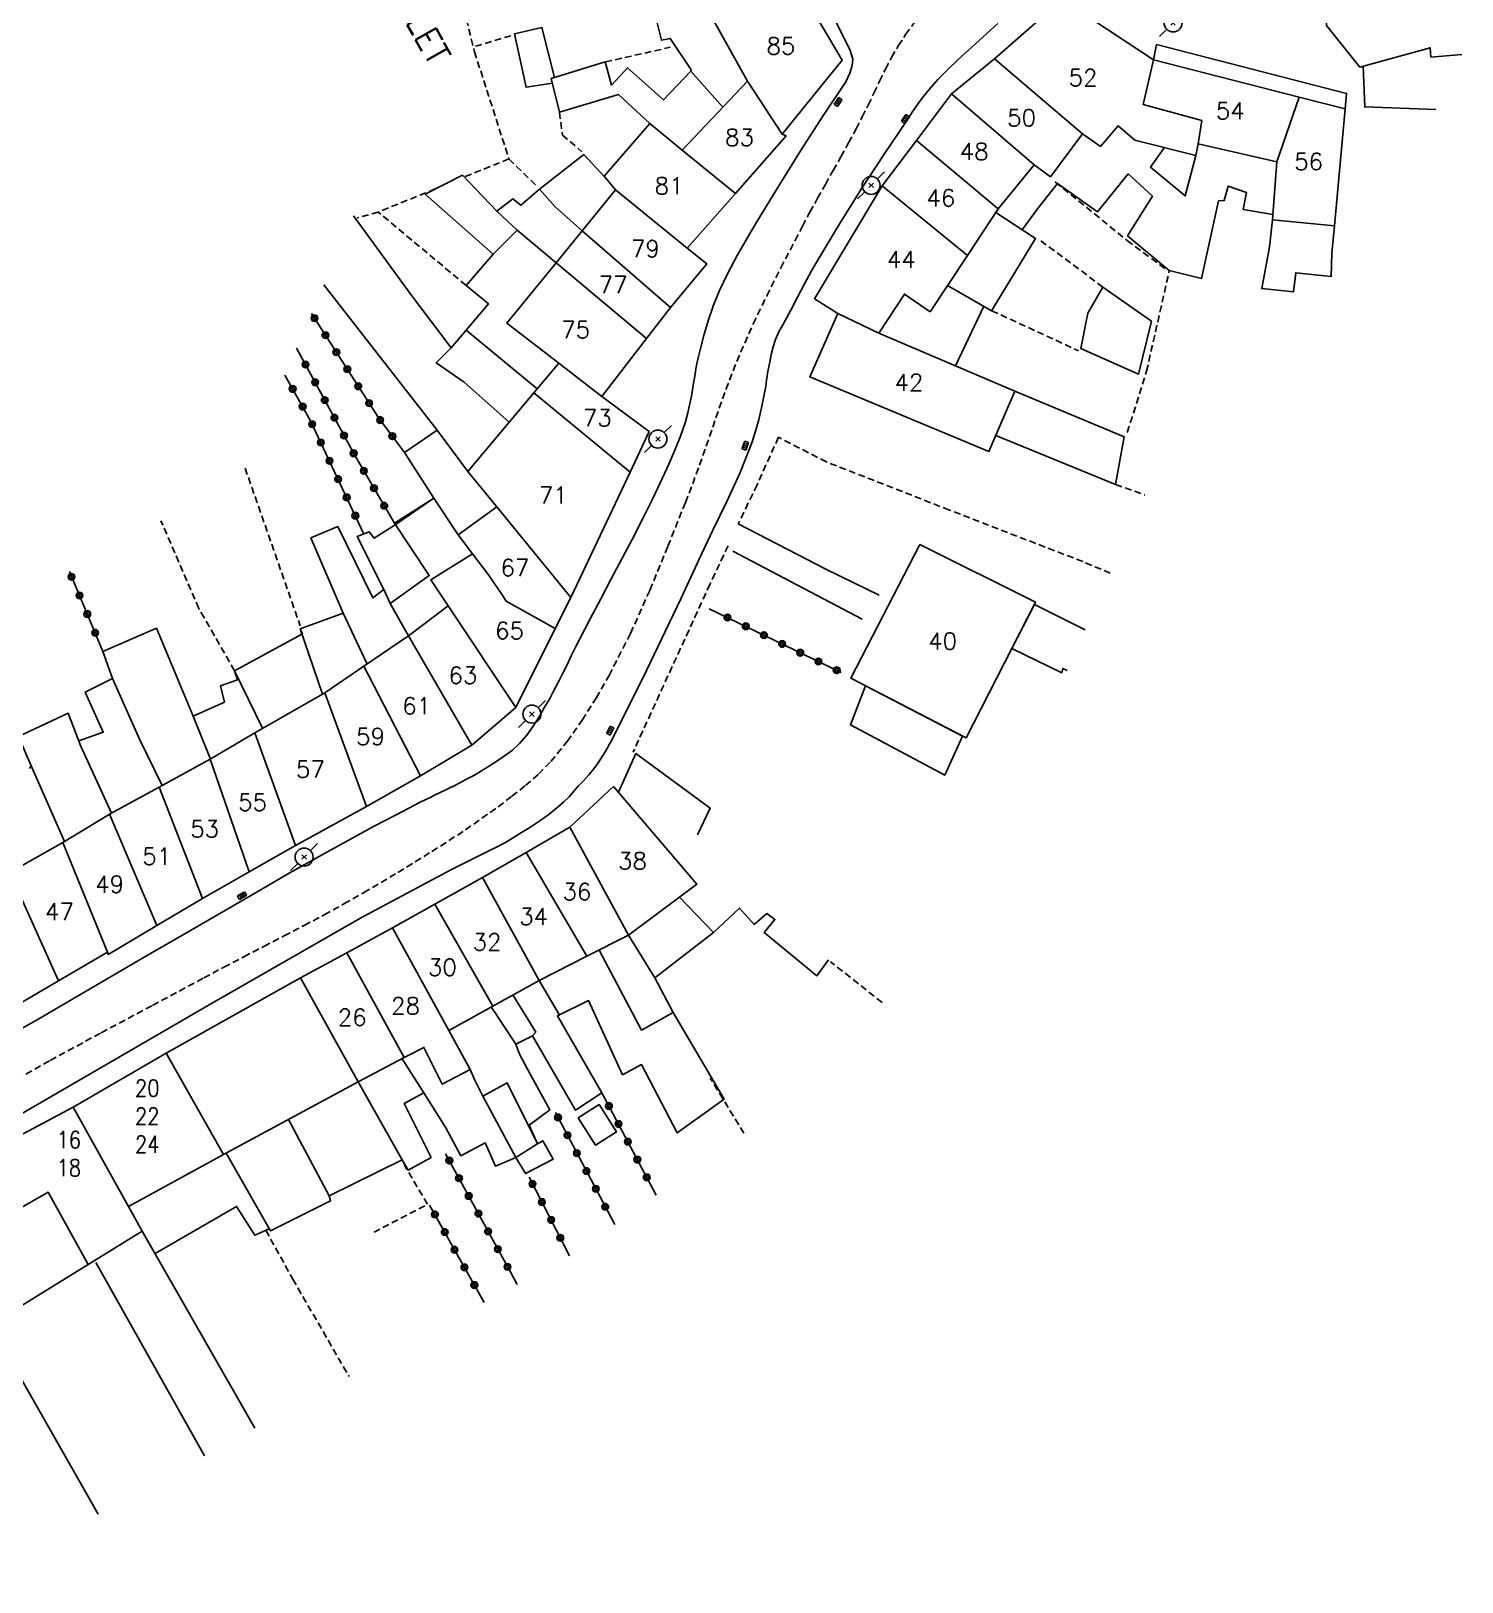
# Model space of a CAD drawing. Header units: millimetres. Extents: x 146998 to 148001, y 143000 to 144001.
# Drawn here: x 147280.2 to 147386.5, y 143049.2 to 143164.3 of the extents above; entities that cross this region are included whole.
import ezdxf
from ezdxf.enums import TextEntityAlignment as Align

# ---------------------------------------------------------------- set-up
doc = ezdxf.new("R2010")
doc.units = ezdxf.units.MM
doc.linetypes.add('DASHED', pattern=[0.75, 0.5, -0.25])
doc.layers.get('0').update_dxf_attribs({"linetype": 'CONTINUOUS'})
for name, color, linetype in [('W0001', 6, 'DASHED'), ('W0014', 7, 'CONTINUOUS'), ('W0017', 7, 'CONTINUOUS'), ('W0101', 7, 'CONTINUOUS'), ('W0104', 1, 'CONTINUOUS'), ('W0112', 1, 'DASHED'), ('W0323', 7, 'CONTINUOUS'), ('W0401', 7, 'CONTINUOUS'), ('W0473', 7, 'CONTINUOUS'), ('W0989', 7, 'CONTINUOUS'), ('W0991', 7, 'CONTINUOUS'), ('W1102', 7, 'CONTINUOUS')]:
    doc.layers.add(name, color=color, linetype=linetype)
doc.styles.get("Standard").update_dxf_attribs({"font": 'romans.shx', "width": 0.85})

# ---------------------------------------------------------------- blocks, each defined once
blk = doc.blocks.new('T473')
for p, q in [((-0.166667, 0.166667), (0.166667, -0.166667)), ((-0.166667, -0.166667), (0.166667, 0.166667)), ((0.500001, 0.500001), (1.000002, 1.000002)), ((-1.000002, -1.000002), (-0.500001, -0.500001))]:
    blk.add_line(p, q)
blk.add_ellipse((0, 0), major_axis=(0.471405, 0.471405), ratio=1, start_param=5.4977871438, end_param=11.780972451)
blk = doc.blocks.new('T401')
for p, q in [((-0.3, 0.3), (0, 0.3)), ((-0.3, -0.25), (-0.3, 0.3)), ((-0.3, 0.15), (0, 0.15)), ((-0.3, 0), (0, 0)), ((0, 0.3), (0, -0.25)), ((-0.3, -0.15), (0, -0.15)), ((-0.3, -0.25), (-0.3, -0.3)), ((-0.3, -0.3), (0, -0.3)), ((0, -0.3), (0, -0.25))]:
    blk.add_line(p, q)
blk = doc.blocks.new('t323o')
at = {"color": 0, "linetype": 'Continuous'}
for radius in [0.25, 0.15]:
    blk.add_circle((0, 0), radius, dxfattribs=at)

msp = doc.modelspace()

# ---------------------------------------------------------------- linework, layer by layer
at = {"layer": 'W0001'}
msp.add_lwpolyline([(147277.87, 143085.77), (147281.63, 143087.89), (147285.43, 143089.95), (147289.24, 143091.98), (147293.04, 143094.02), (147294.53, 143094.81), (147296.02, 143095.59), (147297.51, 143096.36), (147299, 143097.13), (147300.49, 143097.91), (147301.98, 143098.7), (147303.45, 143099.51), (147304.91, 143100.34), (147307.46, 143101.85), (147309.98, 143103.4), (147312.47, 143105.01), (147314.89, 143106.72), (147315.91, 143107.5), (147316.92, 143108.3), (147317.89, 143109.15), (147318.8, 143110.08), (147320.03, 143111.57), (147321.14, 143113.15), (147322.17, 143114.79), (147323.13, 143116.46), (147324.73, 143119.59), (147326.16, 143122.81), (147327.5, 143126.06), (147328.8, 143129.31), (147329.34, 143130.7), (147329.85, 143132.09), (147330.34, 143133.49), (147330.83, 143134.89), (147331.31, 143136.3), (147331.81, 143137.69), (147332.34, 143139.08), (147332.9, 143140.46), (147333.84, 143142.57), (147334.84, 143144.65), (147335.88, 143146.72), (147336.94, 143148.77), (147337.49, 143149.82), (147338.05, 143150.86), (147338.62, 143151.89), (147339.19, 143152.92), (147339.77, 143153.95), (147340.35, 143154.98), (147340.92, 143156.01), (147341.48, 143157.05), (147341.93, 143157.93), (147342.37, 143158.81), (147342.79, 143159.7), (147343.21, 143160.59), (147343.65, 143161.48), (147344.11, 143162.35), (147344.61, 143163.21), (147345.15, 143164.04), (147346.18, 143165.45)], dxfattribs=at)
at = {"layer": 'W0014'}
for points in [[(147340.72, 143160.53), (147341.01, 143161.19), (147341.18, 143161.75), (147341.22, 143162.21), (147341.04, 143162.86), (147337.24, 143170.54), (147336.74, 143171)], [(147320.87, 143108.28), (147321.26, 143108.68), (147321.64, 143109.09), (147321.99, 143109.53), (147322.32, 143109.98), (147322.84, 143110.8), (147323.31, 143111.65), (147323.75, 143112.51), (147324.18, 143113.37), (147325.65, 143116.28), (147327.06, 143119.21), (147328.45, 143122.16), (147329.83, 143125.11), (147330.84, 143127.25), (147331.88, 143129.38), (147332.86, 143131.54), (147333.73, 143133.75), (147334, 143134.6), (147334.24, 143135.46), (147334.44, 143136.33), (147334.63, 143137.2), (147334.68, 143137.44), (147334.72, 143137.69), (147334.76, 143137.93), (147334.79, 143138.18), (147334.83, 143138.42), (147334.86, 143138.67), (147334.9, 143138.91), (147334.95, 143139.16), (147335.06, 143139.73), (147335.18, 143140.29), (147335.32, 143140.86), (147335.5, 143141.41), (147335.74, 143141.97), (147336.03, 143142.51), (147336.33, 143143.05), (147336.62, 143143.58), (147337.13, 143144.56), (147337.65, 143145.54), (147338.17, 143146.51), (147338.72, 143147.48), (147340.29, 143150.07), (147341.91, 143152.64), (147343.57, 143155.18), (147345.26, 143157.7), (147345.64, 143158.28), (147346.04, 143158.86), (147346.45, 143159.42), (147346.89, 143159.97), (147347.58, 143160.74), (147348.3, 143161.48), (147349.05, 143162.2), (147349.82, 143162.89), (147350.91, 143163.89), (147352.01, 143164.88)], [(147363.55, 143162.17), (147363.79, 143163.3), (147377.89, 143159.68), (147377.78, 143158.53)], [(147340.72, 143160.53), (147339.01, 143157.99), (147337.35, 143155.41), (147335.73, 143152.81), (147334.14, 143150.19), (147333.39, 143148.92), (147332.64, 143147.64), (147331.94, 143146.33), (147331.3, 143144.99), (147330.89, 143143.95), (147330.52, 143142.88), (147330.2, 143141.81), (147329.91, 143140.73), (147329.75, 143140.05), (147329.61, 143139.38), (147329.49, 143138.69), (147329.38, 143138.01), (147329.27, 143137.33), (147329.14, 143136.65), (147328.99, 143135.97), (147328.81, 143135.3), (147328.44, 143134.23), (147328.02, 143133.19), (147327.56, 143132.16), (147327.09, 143131.13), (147326.37, 143129.61), (147325.63, 143128.11), (147324.86, 143126.62), (147324.09, 143125.13), (147323.3, 143123.65), (147322.51, 143122.17), (147321.73, 143120.68), (147320.96, 143119.2), (147320.64, 143118.56), (147320.32, 143117.92), (147320.01, 143117.27), (147319.69, 143116.63), (147319.37, 143115.99), (147319.04, 143115.35), (147318.7, 143114.72), (147318.34, 143114.11), (147317.93, 143113.41), (147317.5, 143112.71), (147317.03, 143112.04), (147316.49, 143111.42), (147315.96, 143110.93), (147315.38, 143110.5), (147314.79, 143110.1), (147314.19, 143109.71), (147313.67, 143109.39), (147313.13, 143109.08), (147312.59, 143108.79), (147312.05, 143108.5), (147311.69, 143108.31), (147311.32, 143108.13), (147310.95, 143107.95), (147310.58, 143107.77), (147310.21, 143107.6), (147309.84, 143107.42), (147309.47, 143107.24), (147309.1, 143107.06), (147307.37, 143106.16), (147305.64, 143105.25), (147303.93, 143104.32), (147302.22, 143103.38), (147299.38, 143101.79), (147296.57, 143100.16), (147293.76, 143098.53), (147290.95, 143096.9), (147288.91, 143095.72), (147286.88, 143094.54), (147284.84, 143093.36), (147282.81, 143092.17), (147280.78, 143090.99), (147278.74, 143089.81)], [(147314.31, 143103.49), (147314.87, 143103.78), (147315.43, 143104.08), (147315.97, 143104.4), (147316.51, 143104.73), (147317.25, 143105.19), (147317.98, 143105.68), (147318.69, 143106.18), (147319.37, 143106.73), (147319.77, 143107.09), (147320.16, 143107.47), (147320.52, 143107.87), (147320.87, 143108.28)], [(147228.97, 143055.73), (147246.98, 143065.61), (147246.98, 143065.61), (147262.57, 143074.56), (147277.12, 143082.56), (147293.45, 143092.01), (147304.81, 143098.53), (147311.47, 143102.09), (147314.31, 143103.49)]]:
    msp.add_lwpolyline(points, dxfattribs=at)
at = {"layer": 'W0017'}
for points in [[(147332.73, 143127.73), (147339.23, 143124.36), (147343.19, 143122.42)], [(147341.93, 143120.64), (147332.31, 143125.7)]]:
    msp.add_lwpolyline(points, dxfattribs=at)
at = {"layer": 'W0101'}
for points in [[(147335.99, 143156.66), (147340.45, 143162.14), (147335.97, 143169.74)], [(147329.6, 143167.44), (147333.4, 143160.58)], [(147363.55, 143162.17), (147356.8, 143166.65), (147354.92, 143165.01), (147351.76, 143162.25)], [(147351.76, 143162.25), (147348.57, 143159.64)], [(147374.38, 143159.4), (147363.55, 143162.17)], [(147333.4, 143160.58), (147328.57, 143155.47)], [(147348.57, 143159.64), (147345.96, 143156.19)], [(147377.78, 143158.53), (147374.38, 143159.4)], [(147372.72, 143154.61), (147372.39, 143150.3), (147377, 143149.84), (147377.78, 143158.53)], [(147326.16, 143157.44), (147322.76, 143153.54), (147323.6, 143152.52)], [(147326.16, 143157.44), (147328.57, 143155.47)], [(147332.52, 143152.24), (147336.27, 143156.52), (147335.99, 143156.66)], [(147354.69, 143154.38), (147355.92, 143153.49), (147358.29, 143156.68)], [(147358.29, 143156.68), (147359.62, 143155.74), (147360.94, 143157.28), (147362.17, 143156.2), (147366.71, 143155.06), (147366.87, 143155.93)], [(147345.96, 143156.19), (147343.4, 143152.82)], [(147366.87, 143155.93), (147372.72, 143154.61)], [(147352.02, 143151.11), (147354.69, 143154.38)], [(147323.6, 143152.52), (147321.13, 143149.48)], [(147328.93, 143148.18), (147332.52, 143152.24)], [(147343.4, 143152.82), (147338.38, 143144.43), (147340.12, 143143.35)], [(147349.74, 143147.64), (147352.02, 143151.11)], [(147321.13, 143149.48), (147319.2, 143147.11)], [(147327.7, 143143.78), (147330.39, 143147.03), (147328.93, 143148.18)], [(147343.17, 143141.88), (147345.06, 143144.78), (147346.97, 143143.47), (147349.74, 143147.64)], [(147319.2, 143147.11), (147315.55, 143142.62), (147319.4, 143139.65)], [(147325.92, 143141.48), (147327.7, 143143.78)], [(147340.12, 143143.35), (147338.05, 143138.63), (147351.34, 143133.09), (147353.26, 143137.58), (147343.17, 143141.88)], [(147322.6, 143137.17), (147325.92, 143141.48)], [(147319.4, 143139.65), (147317.55, 143137.45)], [(147314.8, 143128.99), (147312.65, 143131.62), (147317.55, 143137.45)], [(147324.69, 143131.55), (147326.12, 143134.58), (147322.6, 143137.17)], [(147320.29, 143122.26), (147324.69, 143131.55)], [(147314.8, 143128.99), (147311.92, 143126.9)], [(147311.92, 143126.9), (147312.98, 143125.51)], [(147311.19, 143121.65), (147309.91, 143123.58), (147312.98, 143125.51)], [(147319.14, 143119.95), (147320.29, 143122.26)], [(147308.23, 143119.41), (147311.19, 143121.65)], [(147316.22, 143114.09), (147319.14, 143119.95)], [(147308.23, 143119.41), (147304.92, 143117.15)], [(147304.92, 143117.15), (147302.03, 143115.18)], [(147302.03, 143115.18), (147296.82, 143112.21)], [(147312.95, 143111.3), (147316.22, 143114.09)], [(147296.82, 143112.21), (147293.52, 143110.25)], [(147309.13, 143109.01), (147312.95, 143111.3)], [(147293.52, 143110.25), (147289.72, 143108.18)], [(147289.72, 143108.18), (147286.05, 143106.18)], [(147305.13, 143106.74), (147309.13, 143109.01)], [(147323.47, 143108.23), (147320.21, 143105.2)], [(147323.47, 143108.23), (147329.66, 143100.98), (147324.58, 143097.2)], [(147286.05, 143106.18), (147285.96, 143106.13), (147282.58, 143104.08)], [(147299.86, 143103.84), (147305.13, 143106.74)], [(147320.21, 143105.2), (147316.97, 143103.33)], [(147282.58, 143104.08), (147278.65, 143101.84)], [(147296.4, 143101.88), (147299.86, 143103.84)], [(147316.97, 143103.33), (147313.73, 143101.46)], [(147292.94, 143099.92), (147296.4, 143101.88)], [(147313.73, 143101.46), (147310.19, 143099.49)], [(147289.55, 143097.91), (147292.94, 143099.92)], [(147310.19, 143099.49), (147307.06, 143097.74)], [(147285.89, 143095.94), (147285.94, 143095.76), (147289.55, 143097.91)], [(147307.06, 143097.74), (147303.65, 143095.89)], [(147324.58, 143097.2), (147321.48, 143095.63)], [(147282.25, 143093.8), (147285.89, 143095.94)], [(147303.65, 143095.89), (147300.22, 143094.02)], [(147321.48, 143095.63), (147317.95, 143093.83)], [(147278.83, 143091.79), (147282.25, 143093.8)], [(147300.22, 143094.02), (147290.25, 143088.42)], [(147317.95, 143093.83), (147314.49, 143091.91)], [(147314.49, 143091.91), (147311.23, 143090.11)], [(147311.23, 143090.11), (147312.81, 143087.23), (147310.75, 143086.13), (147309.38, 143088.86), (147307.92, 143088.1)], [(147290.25, 143088.42), (147283.35, 143084.43)], [(147307.92, 143088.1), (147304.51, 143086.3)], [(147294.51, 143080.9), (147304.51, 143086.3)], [(147283.35, 143084.43), (147279.22, 143082.22), (147279.3, 143081.97), (147257.18, 143069.47), (147259.46, 143065.5), (147281.49, 143078.11), (147284.45, 143072.74), (147288.47, 143075.21), (147287.45, 143077.05)], [(147294.51, 143080.9), (147287.45, 143077.05)]]:
    msp.add_lwpolyline(points, dxfattribs=at)
msp.add_lwpolyline([(147346.2, 143126.2), (147341.08, 143116.27), (147349.64, 143111.83), (147354.8, 143121.91)], close=True, dxfattribs=at)
at = {"layer": 'W0104'}
for points in [[(147376.18, 143171), (147376.4, 143164.71), (147378.88, 143161.62), (147384.11, 143163.07), (147384.16, 143162.37), (147386.46, 143162.56)], [(147326.3, 143166.49), (147327.03, 143163.62), (147327.68, 143163.76), (147329.24, 143161.42), (147329.21, 143161.33), (147327.18, 143159.2), (147324.49, 143161.58), (147323.32, 143160.3), (147322.85, 143162.01), (147318.84, 143160.79), (147319.44, 143158.28), (147323.84, 143159.59), (147326.16, 143157.44)], [(147319.07, 143160.86), (147318.13, 143164.58), (147316.12, 143164.1)], [(147316.12, 143164.1), (147316.97, 143160.14), (147318.93, 143160.45)], [(147329.21, 143161.33), (147331.58, 143158.66)], [(147379.13, 143161.69), (147379.24, 143158.67), (147384.51, 143158.49)], [(147364.36, 143155.65), (147363.33, 143154.21), (147365.91, 143152.07), (147366.71, 143155.06)], [(147317.96, 143152.56), (147321.25, 143155.14), (147322.83, 143153.46)], [(147304.15, 143150.6), (147308.49, 143144.64), (147311.41, 143140.78), (147312.53, 143142.11), (147314.17, 143144.06), (147312.51, 143145.43), (147314.53, 143147.74), (147309.47, 143152.2), (147312.24, 143153.6), (147314.81, 143150.93), (147315.98, 143151.86), (147316.57, 143151.38), (147317.96, 143152.56)], [(147353.8, 143149.56), (147354.94, 143151.1), (147356.42, 143152.98), (147359.41, 143150.89), (147361.68, 143153.7), (147363.47, 143152.04), (147361.63, 143149.1), (147364.73, 143146.53), (147367.11, 143145.95), (147368.39, 143151.7), (147368.81, 143151.73), (147369.1, 143152.78), (147370.47, 143152.31), (147370.21, 143151.05), (147372.42, 143150.68)], [(147317.96, 143152.56), (147319.12, 143151.25), (147321.13, 143149.48)], [(147314.81, 143150.93), (147316.3, 143149.53), (147319.2, 143147.11)], [(147348.27, 143145.43), (147351.54, 143143.55), (147354.8, 143148.9), (147351.84, 143150.84)], [(147314.53, 143147.74), (147316.3, 143149.53)], [(147372.39, 143150.3), (147372.17, 143148.3), (147371.6, 143145.19), (147373.94, 143144.94), (147374.12, 143146.37), (147376.76, 143146.09), (147376.81, 143147.82), (147377, 143149.84)], [(147292.24, 143113.44), (147294.57, 143114.49), (147294.29, 143115.71), (147295.55, 143116.15), (147295.32, 143116.82), (147300.36, 143119.57), (147300.2, 143119.92), (147303.38, 143121.09), (147300.99, 143126.68), (147302.99, 143127.52), (147305.6, 143122.23), (147306.4, 143122.86), (147304.43, 143126.79), (147305.32, 143127.12), (147305.68, 143126.67), (147307.18, 143127.59), (147310.12, 143129.62), (147307.94, 143133.03), (147310.38, 143134.69), (147305.72, 143140.65), (147301.95, 143145.48)], [(147348.86, 143139.46), (147350.97, 143143.88)], [(147312.53, 143142.11), (147317.8, 143137.74)], [(147311.41, 143140.78), (147310.3, 143139.67), (147312.37, 143138.25), (147315.71, 143135.27)], [(147353.26, 143137.58), (147361.38, 143134.18), (147360.74, 143130.64), (147351.85, 143134.29)], [(147310.38, 143134.69), (147312.65, 143131.62)], [(147311.92, 143126.9), (147310.12, 143129.62), (147307.2, 143127.78), (147309.78, 143123.88), (147306.89, 143121.82), (147308.23, 143119.41)], [(147310.12, 143129.62), (147311.92, 143126.9)], [(147306.89, 143121.82), (147306.4, 143122.86)], [(147303.38, 143121.09), (147305.17, 143117.32)], [(147358.48, 143119.86), (147354.71, 143121.74), (147353.03, 143118.46)], [(147283.76, 143111.61), (147285.57, 143112.26), (147284.23, 143115.24), (147286.27, 143116.25), (147285.55, 143118.26), (147289.52, 143119.98), (147292.24, 143113.44), (147293.53, 143110.26)], [(147300.2, 143119.92), (147301.86, 143115.08)], [(147353.03, 143118.46), (147356.76, 143116.67), (147356.83, 143116.99), (147357.14, 143116.84)], [(147286.27, 143116.25), (147288.26, 143111.73), (147289.94, 143108.3)], [(147297.41, 143112.56), (147295.32, 143116.82)], [(147280.1, 143109.56), (147280.22, 143109.77), (147279.27, 143111.95), (147282.97, 143113.66), (147283.89, 143111.26), (147286.19, 143106.25)], [(147323.83, 143107.8), (147325.13, 143110.67), (147330.63, 143106.63), (147329.69, 143104.65)], [(147280.22, 143109.77), (147282.69, 143104.14)], [(147328.36, 143100.01), (147330.88, 143097.39)], [(147307.77, 143080.51), (147308.22, 143079.75), (147309.92, 143080.69), (147307.91, 143084.69), (147309.39, 143085.48), (147311.01, 143082.9), (147312.13, 143080.82), (147313.92, 143081.77), (147314.71, 143080.04), (147316.2, 143080.69), (147316.92, 143079.49), (147318.99, 143080.57), (147318.22, 143081.92), (147317.81, 143081.71), (147317.2, 143083.08), (147318.73, 143084.22), (147317.1, 143087.2), (147316.47, 143088.36), (147316.22, 143089.09), (147317.44, 143089.71), (147320.63, 143084.2), (147322.6, 143085.49), (147319.3, 143091.21), (147321.61, 143092.33), (147324.14, 143086.83), (147325.54, 143087.58), (147328.18, 143082.52), (147331.69, 143085.02), (147327.9, 143091.46), (147326.54, 143094.02), (147330.88, 143097.39), (147332.81, 143099.2), (147333.9, 143097.98), (147334.85, 143098.79), (147335.45, 143098.36), (147334.66, 143097.4), (147338.56, 143094.18), (147339.43, 143095.37)], [(147326.54, 143094.02), (147324.58, 143097.2)], [(147327.9, 143091.46), (147325.55, 143090.15), (147322.4, 143096.08)], [(147317.95, 143093.83), (147319.46, 143091.26), (147319.3, 143091.21)], [(147317.44, 143089.71), (147317.69, 143089.99), (147315.99, 143092.75)], [(147316.22, 143089.09), (147314.39, 143091.86)], [(147307.78, 143088.02), (147309.39, 143085.48)], [(147304.51, 143086.3), (147307.77, 143080.51), (147302.34, 143077.84), (147302.46, 143077.46), (147297.99, 143075.23), (147294.7, 143081)], [(147316.2, 143080.69), (147313.77, 143085.23), (147313.15, 143086.47), (147312.81, 143087.23)], [(147313.77, 143085.23), (147315.56, 143086.23), (147317.81, 143081.71), (147316.2, 143080.69)], [(147299.33, 143083.5), (147302.34, 143077.84)], [(147289.42, 143073.55), (147295.48, 143077.05), (147296.83, 143074.91), (147297.9, 143075.4)], [(147288.47, 143075.21), (147296.83, 143060.59)], [(147284.45, 143072.74), (147277.18, 143068.27), (147268.05, 143063.24), (147275.98, 143049.17)], [(147293.1, 143058.55), (147285.02, 143072.9)], [(147285.2, 143054.22), (147277.18, 143068.27)]]:
    msp.add_lwpolyline(points, dxfattribs=at)
for points in [[(147359.8, 143145.3), (147358.68, 143143.36), (147358.16, 143140.75), (147362.44, 143138.83), (147363.42, 143142.77)], [(147342.16, 143115.71), (147341.05, 143112.8), (147348.06, 143109.07), (147349.37, 143111.97)], [(147320.83, 143083.63), (147322.12, 143081.6), (147323.68, 143082.58), (147322.4, 143084.62)]]:
    msp.add_lwpolyline(points, close=True, dxfattribs=at)
at = {"layer": 'W0112'}
for points in [[(147320.32, 143170.52), (147312, 143167.37), (147313.14, 143162.77), (147315.7, 143154.81)], [(147315.84, 143163.96), (147313.18, 143163.17)], [(147322.85, 143162.01), (147327.67, 143163.1)], [(147319.44, 143158.28), (147319.67, 143156.59), (147321.12, 143155.35)], [(147315.7, 143154.81), (147312.37, 143153.47)], [(147315.7, 143154.81), (147317.85, 143152.72)], [(147356.25, 143153.12), (147361.59, 143148.77), (147364.52, 143146.6)], [(147310.23, 143152.59), (147305.99, 143150.87)], [(147305.99, 143150.87), (147304.44, 143150.43)], [(147312.51, 143145.43), (147305.99, 143150.87)], [(147359.8, 143145.3), (147355.04, 143148.86)], [(147361.61, 143134.51), (147363.04, 143139.05), (147364.73, 143146.53)], [(147351.54, 143143.55), (147357.98, 143140.58)], [(147335.71, 143134.15), (147334.12, 143130.63)], [(147360.35, 143124.06), (147358.31, 143124.92), (147348.4, 143128.75), (147339.28, 143132.32), (147335.71, 143134.15)], [(147296.1, 143131.87), (147300.2, 143120.16)], [(147334.12, 143130.63), (147332.73, 143127.73)], [(147360.74, 143130.64), (147362.92, 143129.87)], [(147295.32, 143116.82), (147292.67, 143121.44), (147289.86, 143127.95)], [(147331.97, 143126.09), (147330.63, 143123.26)], [(147330.63, 143123.26), (147324.91, 143110.77)], [(147343.41, 143092.19), (147339.58, 143095.22)], [(147333.15, 143082.48), (147330.65, 143086.57)], [(147305.68, 143075.14), (147309.65, 143077.21), (147307.91, 143080.16)], [(147297.64, 143075.29), (147299.65, 143071.66), (147303.83, 143064.42)]]:
    msp.add_lwpolyline(points, dxfattribs=at)
at = {"layer": 'W0323'}
for points in [[(147301.03, 143143.34), (147306.03, 143135.58), (147307.94, 143133.03)], [(147307.2, 143127.78), (147304.3, 143132.73), (147299.93, 143140.77)], [(147304.93, 143126.97), (147300.95, 143135.41), (147299.06, 143138.76)], [(147285.55, 143118.26), (147283.06, 143124.18)], [(147330.57, 143121.42), (147340.37, 143116.7)], [(147322.6, 143085.49), (147326.64, 143077.88)], [(147323.55, 143075.71), (147319.15, 143084.02)], [(147310.99, 143080.97), (147315.88, 143072.04), (147316.31, 143071.25)], [(147317.19, 143079.23), (147320.2, 143073.38)], [(147313.86, 143069.91), (147309.81, 143077.15)]]:
    msp.add_lwpolyline(points, dxfattribs=at)
at = {"layer": 'W1102'}
for points in [[(147358.29, 143156.68), (147351.76, 143162.25)], [(147363.55, 143162.17), (147362.8, 143158.85), (147367.14, 143157.66), (147366.87, 143155.93)], [(147333.4, 143160.58), (147335.99, 143156.66)], [(147348.57, 143159.64), (147354.69, 143154.38)], [(147372.72, 143154.61), (147374.38, 143159.4)], [(147328.57, 143155.47), (147332.52, 143152.24)], [(147352.02, 143151.11), (147345.96, 143156.19)], [(147328.93, 143148.18), (147323.6, 143152.52)], [(147349.74, 143147.64), (147343.4, 143152.82)], [(147321.13, 143149.48), (147327.7, 143143.78)], [(147319.2, 143147.11), (147325.92, 143141.48)], [(147340.12, 143143.35), (147343.17, 143141.88)], [(147319.4, 143139.65), (147322.6, 143137.17)], [(147317.55, 143137.45), (147324.69, 143131.55)], [(147320.29, 143122.26), (147314.8, 143128.99)], [(147312.98, 143125.51), (147314.18, 143123.94), (147315.2, 143122.45), (147315.48, 143121.99), (147319.14, 143119.95)], [(147316.22, 143114.09), (147311.19, 143121.65)], [(147312.95, 143111.3), (147308.23, 143119.41)], [(147304.92, 143117.15), (147309.13, 143109.01)], [(147305.13, 143106.74), (147302.03, 143115.18)], [(147296.82, 143112.21), (147299.86, 143103.84)], [(147296.4, 143101.88), (147293.52, 143110.25)], [(147289.72, 143108.18), (147292.94, 143099.92)], [(147289.55, 143097.91), (147286.05, 143106.18)], [(147320.21, 143105.2), (147324.58, 143097.2)], [(147282.58, 143104.08), (147285.89, 143095.94)], [(147321.48, 143095.63), (147316.97, 143103.33)], [(147282.25, 143093.8), (147278.65, 143101.84)], [(147317.95, 143093.83), (147313.73, 143101.46)], [(147310.19, 143099.49), (147314.49, 143091.91)], [(147311.23, 143090.11), (147307.06, 143097.74)], [(147303.65, 143095.89), (147307.92, 143088.1)], [(147304.51, 143086.3), (147300.22, 143094.02)], [(147294.51, 143080.9), (147290.25, 143088.42)], [(147283.35, 143084.43), (147287.45, 143077.05)]]:
    msp.add_lwpolyline(points, dxfattribs=at)

# ---------------------------------------------------------------- block references
at = {"layer": 'W0323'}
for p, rotation in [((147301.26, 143142.99), 302.8006253542316), ((147302.07, 143141.73), 302.8006253542316), ((147302.88, 143140.47), 302.8006253542316), ((147300.59, 143139.55), 118.4870071359887), ((147303.7, 143139.21), 302.8006253542316), ((147299.64, 143137.74), 119.410886329472), ((147301.31, 143138.23), 118.4870071359887), ((147304.51, 143137.94), 302.8006253542316), ((147302.02, 143136.91), 118.4870071359887), ((147305.32, 143136.68), 302.8006253542316), ((147300.38, 143136.43), 119.410886329472), ((147302.74, 143135.6), 118.4870071359887), ((147306.14, 143135.43), 306.7190818285313), ((147301.09, 143135.12), 115.2207525453429), ((147303.45, 143134.28), 118.4870071359887), ((147307.04, 143134.23), 306.7190818285313), ((147301.73, 143133.76), 115.2207525453429), ((147302.37, 143132.4), 115.2207525453429), ((147304.17, 143132.96), 118.4870071359887), ((147303.01, 143131.05), 115.2207525453429), ((147304.92, 143131.66), 120.3829891355027), ((147303.65, 143129.69), 115.2207525453429), ((147305.68, 143130.37), 120.3829891355027), ((147306.44, 143129.07), 120.3829891355027), ((147304.29, 143128.33), 115.2207525453429), ((147283.22, 143123.79), 112.7895277934556), ((147283.81, 143122.41), 112.7895277934556), ((147284.39, 143121.03), 112.7895277934556), ((147331.92, 143120.77), 334.2645471184361), ((147284.97, 143119.64), 112.7895277934556), ((147333.28, 143120.12), 334.2645471184361), ((147334.63, 143119.46), 334.2645471184361), ((147335.98, 143118.81), 334.2645471184361), ((147337.33, 143118.16), 334.2645471184361), ((147338.68, 143117.51), 334.2645471184361), ((147340.03, 143116.86), 334.2645471184361), ((147319.34, 143083.66), 117.8990160369506), ((147323.12, 143084.51), 297.9230017280946), ((147320.04, 143082.34), 117.8990160369506), ((147323.83, 143083.18), 297.9230017280946), ((147324.53, 143081.86), 297.9230017280946), ((147311.27, 143080.46), 298.6786988245609), ((147320.74, 143081.01), 117.8990160369506), ((147325.23, 143080.53), 297.9230017280946), ((147311.99, 143079.15), 298.6786988245609), ((147321.45, 143079.68), 117.8990160369506), ((147325.93, 143079.21), 297.9230017280946), ((147312.71, 143077.83), 298.6786988245609), ((147317.45, 143078.72), 297.2595271096954), ((147322.15, 143078.36), 117.8990160369506), ((147318.14, 143077.38), 297.2595271096954), ((147322.85, 143077.03), 117.8990160369506), ((147310.2, 143076.46), 119.1690401247296), ((147313.43, 143076.52), 298.6786988245609), ((147318.83, 143076.05), 297.2595271096954), ((147310.93, 143075.15), 119.1690401247296), ((147314.15, 143075.2), 298.6786988245609), ((147319.51, 143074.72), 297.2595271096954), ((147311.66, 143073.84), 119.1690401247296), ((147314.87, 143073.88), 298.6786988245609), ((147312.39, 143072.53), 119.1690401247296), ((147315.59, 143072.57), 298.6786988245609), ((147313.13, 143071.22), 119.1690401247296)]:
    msp.add_blockref('t323o', p, dxfattribs=dict(at, rotation=rotation))
at = {"layer": 'W0401'}
for p, rotation in [((147340.02, 143159.13), 146.1496867474872), ((147345.26, 143157.7), 326.039531050415), ((147333.39, 143133.47), 339.8000297183891), ((147323.35, 143112.31), 333.1630000056516), ((147295.81, 143100.26), 120.1424437467214)]:
    msp.add_blockref('T401', p, dxfattribs=dict(at, rotation=rotation))
at = {"layer": 'W0473'}
for p in [(147365.01, 143164.91), (147342.59, 143152.85), (147326.76, 143134.02), (147317.4, 143113.6), (147300.49, 143102.99)]:
    msp.add_blockref('T473', p, dxfattribs=at)

# ---------------------------------------------------------------- texts
at = {"layer": 'W0989'}
msp.add_text('RUE ROBLET', height=1.75, rotation=299.0709, dxfattribs=at).set_placement((147302.82, 143174.35))
at = {"layer": 'W0991'}
for s, p in [('85', (147335.89, 143163.2)), ('52', (147358.33, 143160.85)), ('54', (147369.26, 143158.39)), ('50', (147353.76, 143157.87)), ('83', (147332.82, 143156.41)), ('48', (147350.24, 143155.37)), ('56', (147375.08, 143154.62)), ('81', (147327.59, 143152.82)), ('46', (147347.77, 143151.92)), ('79', (147325.83, 143148.15)), ('44', (147344.83, 143147.35)), ('77', (147323.43, 143145.48)), ('75', (147320.65, 143142.14)), ('42', (147345.4, 143138.22)), ('73', (147322.26, 143135.6)), ('71', (147318.99, 143129.85)), ('67', (147316.14, 143124.47)), ('65', (147315.74, 143119.8)), ('40', (147347.9, 143119.02)), ('63', (147312.28, 143116.48)), ('61', (147308.85, 143114.21)), ('59', (147305.42, 143111.94)), ('57', (147300.96, 143109.51)), ('55', (147296.66, 143107.05)), ('53', (147293.11, 143105.08)), ('51', (147289.55, 143103.04)), ('38', (147324.87, 143102.71)), ('49', (147286.05, 143100.97)), ('36', (147320.75, 143100.42)), ('47', (147282.32, 143098.94)), ('34', (147317.53, 143098.58)), ('32', (147314.07, 143096.68)), ('30', (147310.76, 143094.8)), ('28', (147308.02, 143091.94)), ('26', (147304.06, 143091.09))]:
    msp.add_text(s, height=1.25, dxfattribs=at).set_placement(p, align=Align.MIDDLE_CENTER)
at = {"layer": 'W0991', "char_height": 1.25, "attachment_point": 1}
for s, insert in [('20\\P22\\P24', (147287.93, 143086.46)), ('16\\P18', (147282.11, 143082.63))]:
    msp.add_mtext(s, dxfattribs=dict(at, insert=insert))

doc.saveas('drawing.dxf')
